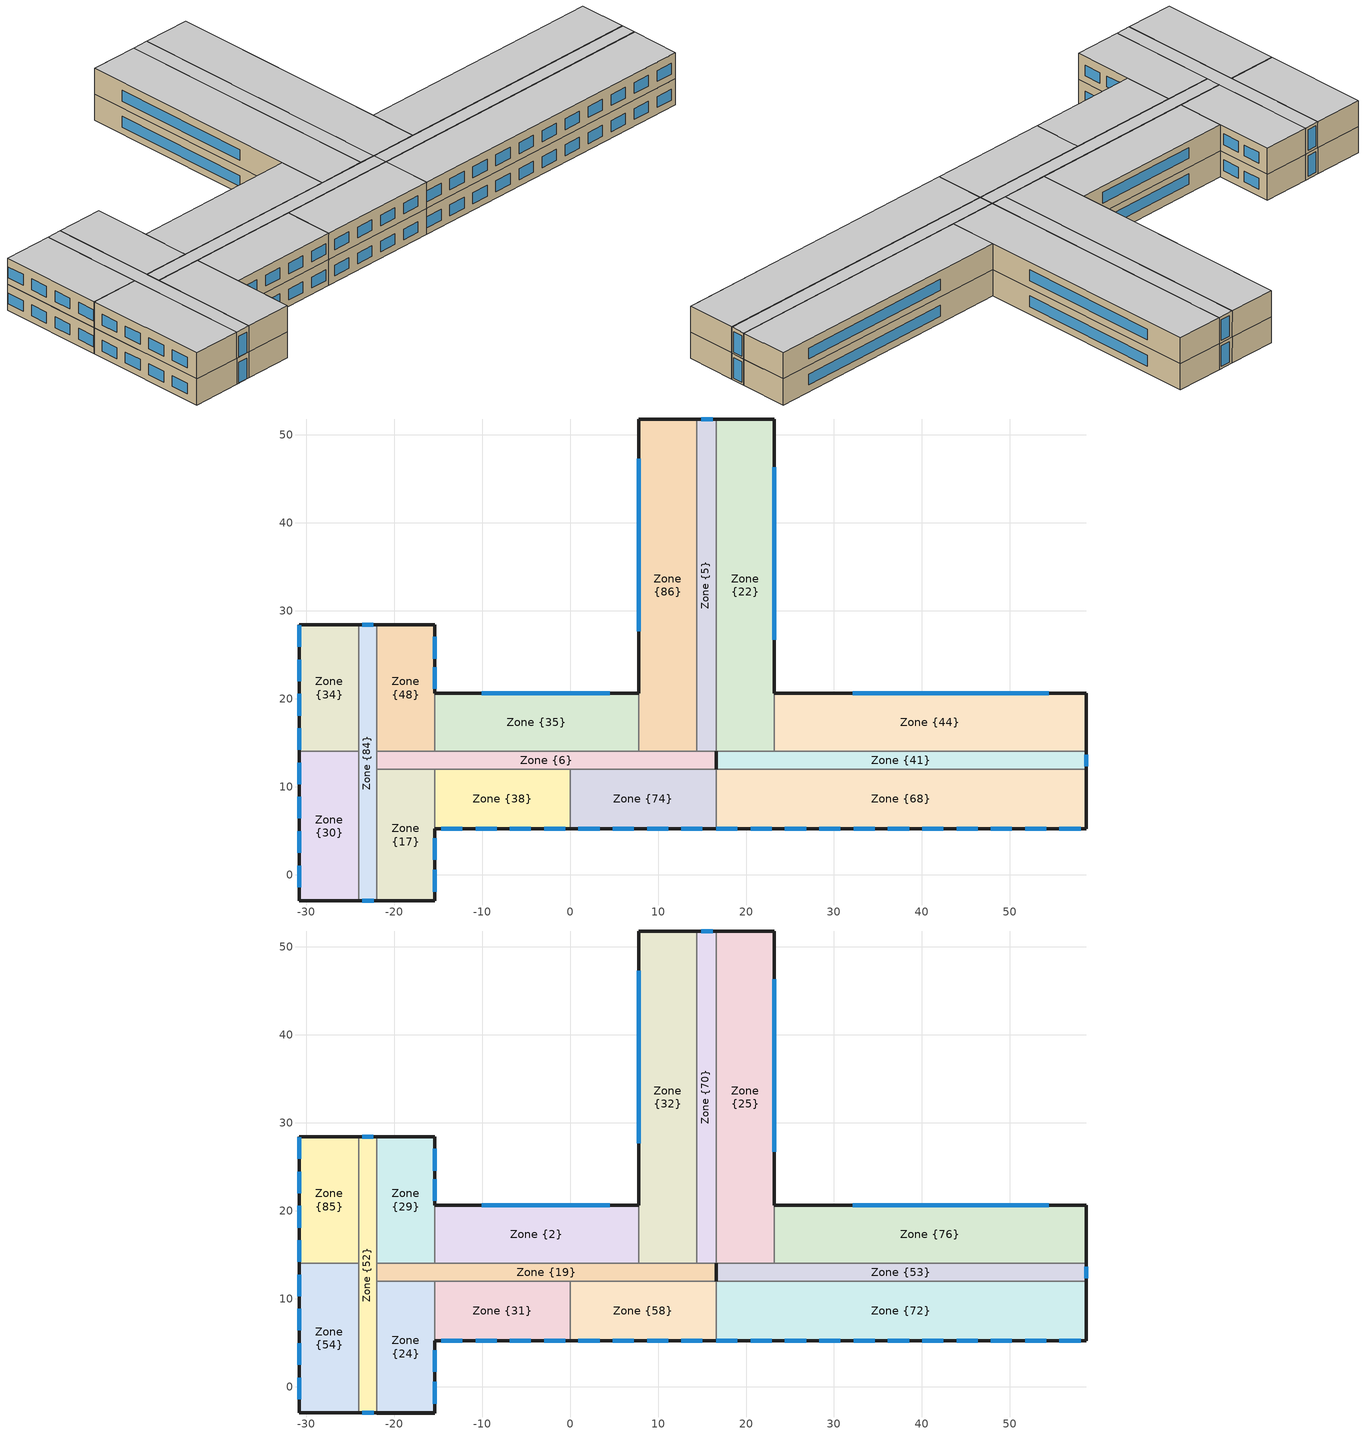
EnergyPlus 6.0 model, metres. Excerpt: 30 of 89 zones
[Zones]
Zone {17}
 floor to Zone {40} (Interior Floor): -15.4,12 -15.4,-3 -21.95,-3 -21.95,12 z8.6
 wall outside (Exterior Wall): -21.95,-3 -15.4,-3 -15.4,5.2 z8.6:12.2
 wall to Zone {38} (Interior Wall): -15.4,5.2 -15.4,12 z8.6:12.2
 wall to Zone {84} (Interior Wall): -21.95,12 -21.95,-3 z8.6:12.2
 wall to Zone {6} (Interior Wall): -15.4,12 -21.95,12 z8.6:12.2
 window (Exterior Window): -15.4,1.71 -15.4,4.16 z9.54:11.04; -15.4,-1.92 -15.4,0.53 z9.53:11.03
Zone {48}
 floor to Zone {45} (Interior Floor): -15.4,28.39 -15.4,14 -21.95,14 -21.95,28.39 z8.6
 wall outside (Exterior Wall): -15.4,20.6 -15.4,28.39 -21.95,28.39 z8.6:12.2
 wall to Zone {84} (Interior Wall): -21.95,28.39 -21.95,14 z8.6:12.2
 wall to Zone {35} (Interior Wall): -15.4,14 -15.4,20.6 z8.6:12.2
 wall to Zone {6} (Interior Wall): -21.95,14 -15.4,14 z8.6:12.2
 window (Exterior Window): -15.4,24.56 -15.4,27.01 z9.55:11.05; -15.4,21.14 -15.4,23.59 z9.66:11.16
Zone {74}
 floor to Zone {39} (Interior Floor): 16.6,12 16.6,5.2 0,5.2 0,12 z8.6
 wall outside (Exterior Wall): 0,5.2 16.6,5.2 z8.6:12.2
 wall to Zone {6} (Interior Wall): 16.6,12 0,12 z8.6:12.2
 wall to Zone {38} (Interior Wall): 0,12 0,5.2 z8.6:12.2
 wall inside (Interior Wall): 16.6,5.2 16.6,12 z8.6:12.2
 window (Exterior Window): 12.65,5.2 15.05,5.2 / 4.85,5.2 7.25,5.2 / 0.95,5.2 3.35,5.2 / 8.75,5.2 11.15,5.2 z9.5:11
Zone {44}
 floor to Zone {16} (Interior Floor): 23.19,20.6 58.68,20.6 58.68,14 23.19,14 z8.6
 wall outside (Exterior Wall): 58.68,14 58.68,20.6 23.19,20.6 z8.6:12.2
 wall to Zone {41} (Interior Wall): 23.19,14 58.68,14 z8.6:12.2
 wall to Zone {22} (Interior Wall): 23.19,20.6 23.19,14 z8.6:12.2
 window (Exterior Window): 54.44,20.6 32.14,20.6 z9.56:11.06
Zone {22}
 floor to Zone {15} (Interior Floor): 23.19,51.79 23.19,14 16.6,14 16.6,51.79 z8.6
 wall outside (Exterior Wall): 23.19,20.6 23.19,51.79 16.6,51.79 z8.6:12.2
 wall to Zone {5} (Interior Wall): 16.6,51.79 16.6,14 z8.6:12.2
 wall to Zone {41} (Interior Wall): 16.6,14 23.19,14 z8.6:12.2
 window (Exterior Window): 23.19,26.72 23.19,46.32 z9.63:11.13
Zone {84}
 floor to Zone {1} (Interior Floor): -21.95,28.39 -21.95,-3 -23.99,-3 -23.99,28.39 z8.6
 wall outside (Exterior Wall): -23.99,-3 -21.95,-3 / -21.95,28.39 -23.99,28.39 z8.6:12.2
 wall to Zone {6} (Interior Wall): -21.95,12 -21.95,14 z8.6:12.2
 wall to Zone {30} (Interior Wall): -23.99,14 -23.99,-3 z8.6:12.2
 wall to Zone {34} (Interior Wall): -23.99,28.39 -23.99,14 z8.6:12.2
 window (Exterior Window): -22.34,28.39 -23.64,28.39 z8.96:11.8; -23.62,-3 -22.32,-3 z8.61:11.45
Zone {6}
 floor to Zone {23} (Interior Floor): 16.6,14 16.6,12 -21.95,12 -21.95,14 z8.6
 wall outside (Exterior Wall): 16.6,12 16.6,14 z8.6:12.2
 wall to Zone {86} (Interior Wall): 14.4,14 7.8,14 z8.6:12.2
 wall to Zone {35} (Interior Wall): 7.8,14 -15.4,14 z8.6:12.2
 wall to Zone {5} (Interior Wall): 16.6,14 14.4,14 z8.6:12.2
 wall to Zone {38} (Interior Wall): -15.4,12 0,12 z8.6:12.2
Zone {30}
 floor to Zone {46} (Interior Floor): -23.99,14 -23.99,-3 -30.79,-3 -30.79,14 z8.6
 wall outside (Exterior Wall): -30.79,14 -30.79,-3 -23.99,-3 z8.6:12.2
 wall to Zone {34} (Interior Wall): -23.99,14 -30.79,14 z8.6:12.2
 window (Exterior Window): -30.79,4.93 -30.79,2.48 / -30.79,8.83 -30.79,6.38 / -30.79,12.73 -30.79,10.28 / -30.79,1.03 -30.79,-1.42 z9.48:10.98
Zone {38}
 floor to Zone {51} (Interior Floor): 0,12 0,5.2 -15.4,5.2 -15.4,12 z8.6
 wall outside (Exterior Wall): -15.4,5.2 0,5.2 z8.6:12.2
 window (Exterior Window): -2.95,5.2 -0.55,5.2 / -6.85,5.2 -4.45,5.2 / -14.65,5.2 -12.25,5.2 / -10.75,5.2 -8.35,5.2 z9.5:11
Zone {41}
 floor to Zone {81} (Interior Floor): 58.68,14 58.68,12 16.6,12 16.6,14 z8.6
 wall outside (Exterior Wall): 58.68,12 58.68,14 / 16.6,14 16.6,12 z8.6:12.2
 wall to Zone {68} (Interior Wall): 16.6,12 58.68,12 z8.6:12.2
 window (Exterior Window): 58.68,12.34 58.68,13.64 z8.82:11.66
Zone {34}
 floor to Zone {36} (Interior Floor): -23.99,28.39 -23.99,14 -30.79,14 -30.79,28.39 z8.6
 wall outside (Exterior Wall): -23.99,28.39 -30.79,28.39 -30.79,14 z8.6:12.2
 window (Exterior Window): -30.79,28.33 -30.79,25.88 / -30.79,24.43 -30.79,21.98 / -30.79,20.53 -30.79,18.08 / -30.79,16.63 -30.79,14.18 z9.48:10.98
Zone {86}
 floor to Zone {9} (Interior Floor): 14.4,51.79 14.4,14 7.8,14 7.8,51.79 z8.6
 wall outside (Exterior Wall): 14.4,51.79 7.8,51.79 7.8,20.6 z8.6:12.2
 wall to Zone {5} (Interior Wall): 14.4,14 14.4,51.79 z8.6:12.2
 wall to Zone {35} (Interior Wall): 7.8,20.6 7.8,14 z8.6:12.2
 window (Exterior Window): 7.8,47.27 7.8,27.67 z9.57:11.07
Zone {5}
 floor to Zone {50} (Interior Floor): 14.4,51.79 16.6,51.79 16.6,14 14.4,14 z8.6
 wall outside (Exterior Wall): 16.6,51.79 14.4,51.79 z8.6:12.2
 window (Exterior Window): 16.19,51.79 14.89,51.79 z8.91:11.75
Zone {68}
 floor to Zone {61} (Interior Floor): 58.68,12 58.68,5.2 16.6,5.2 16.6,12 z8.6
 wall outside (Exterior Wall): 16.6,5.2 58.68,5.2 58.68,12 z8.6:12.2
 wall to Zone {39} (Interior Wall): 16.6,12 16.6,5.2 z8.6:12.2
 window (Exterior Window): 47.83,5.2 50.23,5.2 / 32.23,5.2 34.63,5.2 / 36.13,5.2 38.53,5.2 / 28.33,5.2 30.73,5.2 / 43.93,5.2 46.33,5.2 / 16.63,5.2 19.03,5.2 / 20.53,5.2 22.93,5.2 / 51.73,5.2 54.13,5.2 / 55.63,5.2 58.03,5.2 / 24.43,5.2 26.83,5.2 / 40.03,5.2 42.43,5.2 z9.5:11
Zone {35}
 floor to Zone {49} (Interior Floor): 7.8,20.6 7.8,14 -15.4,14 -15.4,20.6 z8.6
 wall outside (Exterior Wall): 7.8,20.6 -15.4,20.6 z8.6:12.2
 window (Exterior Window): 4.51,20.6 -10.06,20.6 z9.81:11.31
Zone {54}
 floor to Zone {30} (Interior Floor): -23.99,14 -23.99,-3 -30.79,-3 -30.79,14 z12.2
 wall outside (Exterior Wall): -30.79,14 -30.79,-3 -23.99,-3 z12.2:15.8
 wall to Zone {52} (Interior Wall): -23.99,-3 -23.99,14 z12.2:15.8
 wall to Zone {85} (Interior Wall): -23.99,14 -30.79,14 z12.2:15.8
 window (Exterior Window): -30.79,1.03 -30.79,-1.42 / -30.79,8.83 -30.79,6.38 / -30.79,4.93 -30.79,2.48 / -30.79,12.73 -30.79,10.28 z13.08:14.58
 ceiling to Zone {11} (Interior Ceiling): -23.99,-3 -23.99,14 -30.79,14 -30.79,-3 z15.8
Zone {31}
 floor to Zone {38} (Interior Floor): 0,12 0,5.2 -15.4,5.2 -15.4,12 z12.2
 wall outside (Exterior Wall): -15.4,5.2 0,5.2 z12.2:15.8
 wall to Zone {19} (Interior Wall): 0,12 -15.4,12 z12.2:15.8
 wall to Zone {24} (Interior Wall): -15.4,12 -15.4,5.2 z12.2:15.8
 wall to Zone {58} (Interior Wall): 0,5.2 0,12 z12.2:15.8
 window (Exterior Window): -2.95,5.2 -0.55,5.2 / -14.65,5.2 -12.25,5.2 / -6.85,5.2 -4.45,5.2 / -10.75,5.2 -8.35,5.2 z13.1:14.6
 ceiling to Zone {3} (Interior Ceiling): 0,5.2 0,12 -15.4,12 -15.4,5.2 z15.8
Zone {2}
 floor to Zone {35} (Interior Floor): 7.8,20.6 7.8,14 -15.4,14 -15.4,20.6 z12.2
 wall outside (Exterior Wall): 7.8,20.6 -15.4,20.6 z12.2:15.8
 wall to Zone {32} (Interior Wall): 7.8,14 7.8,20.6 z12.2:15.8
 wall to Zone {19} (Interior Wall): -15.4,14 7.8,14 z12.2:15.8
 wall to Zone {29} (Interior Wall): -15.4,20.6 -15.4,14 z12.2:15.8
 window (Exterior Window): 4.51,20.6 -10.06,20.6 z13.41:14.91
 ceiling to Zone {60} (Interior Ceiling): 7.8,14 7.8,20.6 -15.4,20.6 -15.4,14 z15.8
Zone {85}
 floor to Zone {34} (Interior Floor): -23.99,28.39 -23.99,14 -30.79,14 -30.79,28.39 z12.2
 wall outside (Exterior Wall): -23.99,28.39 -30.79,28.39 -30.79,14 z12.2:15.8
 wall to Zone {52} (Interior Wall): -23.99,14 -23.99,28.39 z12.2:15.8
 window (Exterior Window): -30.79,28.33 -30.79,25.88 / -30.79,16.63 -30.79,14.18 / -30.79,20.53 -30.79,18.08 / -30.79,24.43 -30.79,21.98 z13.08:14.58
 ceiling to Zone {82} (Interior Ceiling): -23.99,14 -23.99,28.39 -30.79,28.39 -30.79,14 z15.8
Zone {29}
 floor to Zone {48} (Interior Floor): -15.4,28.39 -15.4,14 -21.95,14 -21.95,28.39 z12.2
 wall outside (Exterior Wall): -15.4,20.6 -15.4,28.39 -21.95,28.39 z12.2:15.8
 wall to Zone {52} (Interior Wall): -21.95,28.39 -21.95,14 z12.2:15.8
 wall to Zone {19} (Interior Wall): -21.95,14 -15.4,14 z12.2:15.8
 window (Exterior Window): -15.4,24.56 -15.4,27.01 z13.15:14.65; -15.4,21.14 -15.4,23.59 z13.26:14.76
 ceiling to Zone {13} (Interior Ceiling): -15.4,14 -15.4,28.39 -21.95,28.39 -21.95,14 z15.8
Zone {32}
 floor to Zone {86} (Interior Floor): 14.4,51.79 14.4,14 7.8,14 7.8,51.79 z12.2
 wall outside (Exterior Wall): 14.4,51.79 7.8,51.79 7.8,20.6 z12.2:15.8
 wall to Zone {19} (Interior Wall): 7.8,14 14.4,14 z12.2:15.8
 wall to Zone {70} (Interior Wall): 14.4,14 14.4,51.79 z12.2:15.8
 window (Exterior Window): 7.8,47.27 7.8,27.67 z13.17:14.67
 ceiling to Zone {42} (Interior Ceiling): 14.4,14 14.4,51.79 7.8,51.79 7.8,14 z15.8
Zone {19}
 floor to Zone {6} (Interior Floor): 16.6,14 16.6,12 -21.95,12 -21.95,14 z12.2
 wall outside (Exterior Wall): 16.6,12 16.6,14 z12.2:15.8
 wall to Zone {70} (Interior Wall): 16.6,14 14.4,14 z12.2:15.8
 wall to Zone {24} (Interior Wall): -21.95,12 -15.4,12 z12.2:15.8
 wall to Zone {58} (Interior Wall): 0,12 16.6,12 z12.2:15.8
 wall to Zone {52} (Interior Wall): -21.95,14 -21.95,12 z12.2:15.8
 ceiling to Zone {14} (Interior Ceiling): 16.6,12 16.6,14 -21.95,14 -21.95,12 z15.8
Zone {53}
 floor to Zone {41} (Interior Floor): 58.68,14 58.68,12 16.6,12 16.6,14 z12.2
 wall outside (Exterior Wall): 58.68,12 58.68,14 / 16.6,14 16.6,12 z12.2:15.8
 wall to Zone {76} (Interior Wall): 58.68,14 23.19,14 z12.2:15.8
 wall to Zone {25} (Interior Wall): 23.19,14 16.6,14 z12.2:15.8
 wall to Zone {72} (Interior Wall): 16.6,12 58.68,12 z12.2:15.8
 window (Exterior Window): 58.68,12.34 58.68,13.64 z12.42:15.26
 ceiling to Zone {12} (Interior Ceiling): 58.68,12 58.68,14 16.6,14 16.6,12 z15.8
Zone {58}
 floor to Zone {74} (Interior Floor): 16.6,12 16.6,5.2 0,5.2 0,12 z12.2
 wall outside (Exterior Wall): 0,5.2 16.6,5.2 z12.2:15.8
 wall to Zone {72} (Interior Wall): 16.6,5.2 16.6,12 z12.2:15.8
 window (Exterior Window): 12.65,5.2 15.05,5.2 / 4.85,5.2 7.25,5.2 / 0.95,5.2 3.35,5.2 / 8.75,5.2 11.15,5.2 z13.1:14.6
 ceiling to Zone {57} (Interior Ceiling): 16.6,5.2 16.6,12 0,12 0,5.2 z15.8
Zone {76}
 floor to Zone {44} (Interior Floor): 23.19,20.6 58.68,20.6 58.68,14 23.19,14 z12.2
 wall outside (Exterior Wall): 58.68,14 58.68,20.6 23.19,20.6 z12.2:15.8
 wall to Zone {25} (Interior Wall): 23.19,20.6 23.19,14 z12.2:15.8
 window (Exterior Window): 54.44,20.6 32.14,20.6 z13.16:14.66
 ceiling to Zone {7} (Interior Ceiling): 58.68,14 58.68,20.6 23.19,20.6 23.19,14 z15.8
Zone {24}
 floor to Zone {17} (Interior Floor): -15.4,12 -15.4,-3 -21.95,-3 -21.95,12 z12.2
 wall outside (Exterior Wall): -21.95,-3 -15.4,-3 -15.4,5.2 z12.2:15.8
 wall to Zone {52} (Interior Wall): -21.95,12 -21.95,-3 z12.2:15.8
 window (Exterior Window): -15.4,1.71 -15.4,4.16 z13.14:14.64; -15.4,-1.92 -15.4,0.53 z13.13:14.63
 ceiling to Zone {75} (Interior Ceiling): -15.4,-3 -15.4,12 -21.95,12 -21.95,-3 z15.8
Zone {25}
 floor to Zone {22} (Interior Floor): 23.19,51.79 23.19,14 16.6,14 16.6,51.79 z12.2
 wall outside (Exterior Wall): 23.19,20.6 23.19,51.79 16.6,51.79 z12.2:15.8
 wall to Zone {70} (Interior Wall): 16.6,51.79 16.6,14 z12.2:15.8
 window (Exterior Window): 23.19,26.72 23.19,46.32 z13.23:14.73
 ceiling to Zone {4} (Interior Ceiling): 23.19,14 23.19,51.79 16.6,51.79 16.6,14 z15.8
Zone {70}
 floor to Zone {5} (Interior Floor): 14.4,51.79 16.6,51.79 16.6,14 14.4,14 z12.2
 wall outside (Exterior Wall): 16.6,51.79 14.4,51.79 z12.2:15.8
 window (Exterior Window): 16.19,51.79 14.89,51.79 z12.51:15.35
 ceiling to Zone {88} (Interior Ceiling): 16.6,14 16.6,51.79 14.4,51.79 14.4,14 z15.8
Zone {52}
 floor to Zone {84} (Interior Floor): -21.95,28.39 -21.95,-3 -23.99,-3 -23.99,28.39 z12.2
 wall outside (Exterior Wall): -21.95,28.39 -23.99,28.39 / -23.99,-3 -21.95,-3 z12.2:15.8
 window (Exterior Window): -23.62,-3 -22.32,-3 z12.21:15.05; -22.34,28.39 -23.64,28.39 z12.56:15.4
 ceiling to Zone {62} (Interior Ceiling): -21.95,-3 -21.95,28.39 -23.99,28.39 -23.99,-3 z15.8
Zone {72}
 floor to Zone {68} (Interior Floor): 58.68,12 58.68,5.2 16.6,5.2 16.6,12 z12.2
 wall outside (Exterior Wall): 16.6,5.2 58.68,5.2 58.68,12 z12.2:15.8
 window (Exterior Window): 24.43,5.2 26.83,5.2 / 36.13,5.2 38.53,5.2 / 55.63,5.2 58.03,5.2 / 20.53,5.2 22.93,5.2 / 40.03,5.2 42.43,5.2 / 16.63,5.2 19.03,5.2 / 43.93,5.2 46.33,5.2 / 47.83,5.2 50.23,5.2 / 28.33,5.2 30.73,5.2 / 32.23,5.2 34.63,5.2 / 51.73,5.2 54.13,5.2 z13.1:14.6
 ceiling to Zone {80} (Interior Ceiling): 58.68,5.2 58.68,12 16.6,12 16.6,5.2 z15.8
[Building]
Untitled: North Axis {deg}=-0; Terrain=CITY; Loads Convergence Tolerance Value=0.04; Temperature Convergence Tolerance Value {deltaC}=0.4; Solar Distribution=FULLINTERIORANDEXTERIOR; Maximum Number of Warmup Days=25
[Site:Location]
ABU DHABI- -- ARE: 24.43, 54.65, 4, 27
[Material]
Name | Roughness | Thickness {m} | Conductivity {W/m-K} | Density {kg/m3} | Specific Heat {J/kg-K}
M01 100mm brick | MediumRough | 0.1016 | 0.89 | 1920 | 790
M15 200mm heavyweight concrete | MediumRough | 0.2032 | 1.95 | 2240 | 900
M11 100mm lightweight concrete | MediumRough | 0.1016 | 0.53 | 1280 | 840
I02 50mm insulation board | MediumRough | 0.0508 | 0.03 | 43 | 1210
F16 Acoustic tile | MediumSmooth | 0.0191 | 0.06 | 368 | 590
G01a 19mm gypsum board | MediumSmooth | 0.019 | 0.16 | 800 | 1090
[Material:AirGap]
Name | Thermal Resistance {m2-K/W}
F05 Ceiling air space resistance | 0.18
F04 Wall air space resistance | 0.15
[WindowMaterial:Glazing]
Clear 3mm: Optical Data Type=SpectralAverage; Thickness {m}=0.003; Solar Transmittance at Normal Incidence=0.837; Front Side Solar Reflectance at Normal Incidence=0.075; Back Side Solar Reflectance at Normal Incidence=0.075; Visible Transmittance at Normal Incidence=0.898; Front Side Visible Reflectance at Normal Incidence=0.081; Back Side Visible Reflectance at Normal Incidence=0.081; Infrared Transmittance at Normal Incidence=0; Front Side Infrared Hemispherical Emissivity=0.84; Back Side Infrared Hemispherical Emissivity=0.84; Conductivity {W/m-K}=0.9
[WindowMaterial:Gas]
Air 13mm: Gas Type=Air; Thickness {m}=0.0127
[Construction]
Interior Floor: F16 Acoustic tile, F05 Ceiling air space resistance, M11 100mm lightweight concrete
Interior Ceiling: M11 100mm lightweight concrete, F05 Ceiling air space resistance, F16 Acoustic tile
Exterior Wall: M01 100mm brick, M15 200mm heavyweight concrete, I02 50mm insulation board, F04 Wall air space resistance, G01a 19mm gypsum board
Exterior Window: Clear 3mm, Air 13mm, Clear 3mm
Interior Wall: G01a 19mm gypsum board, F04 Wall air space resistance, G01a 19mm gypsum board
[Zone]
Zone {19}: -0, -7.14972, -13.5047, 7.2
Zone {38}: -0, -8.78863, -2.77994, 3.6
Zone {22}: -0, 18.2361, 57.7634, 3.6
Zone {70}: -0, 14.4989, 62.0964, 7.2
Zone {25}: -0, 18.2361, 57.7634, 7.2
Zone {17}: -0, -11.9986, -7.96611, 3.6
Zone {72}: -0, 51.7865, -11.9229, 7.2
Zone {54}: -0, -40.6037, 4.25164, 7.2
Zone {34}: -0, -33.5155, 32.2947, 3.6
Zone {52}: -0, -17.0533, 33.8203, 7.2
Zone {84}: -0, -17.0533, 33.8203, 3.6
Zone {85}: -0, -33.5155, 32.2947, 7.2
Zone {44}: -0, 58.685, 13.9972, -26.2872
Zone {30}: -0, -40.6037, 4.25164, 3.6
Zone {68}: -0, 51.7865, -11.9229, 3.6
Zone {6}: -0, -7.14972, -13.5047, 3.6
Zone {24}: -0, -11.9986, -7.96611, 7.2
Zone {32}: -0, 1.32365, 71.4004, 7.2
Zone {35}: -0, -10.8338, 25.4125, 3.6
Zone {86}: -0, 1.32365, 71.4004, 3.6
Zone {5}: -0, 14.4989, 62.0964, 3.6
Zone {2}: -0, -10.8338, 25.4125, 7.2
Zone {76}: -0, 58.685, 13.9972, -22.6872
Zone {58}: -0, 0.397193, -9.85161, 7.2
Zone {31}: -0, -8.78863, -2.77994, 7.2
Zone {41}: -0, 31.7339, -33.9831, 3.6
Zone {29}: -0, -21.2989, 38.1442, 7.2
Zone {48}: -0, -21.2989, 38.1442, 3.6
Zone {74}: -0, 0.397193, -9.85161, 3.6
Zone {53}: -0, 31.7339, -33.9831, 7.2
[People]
Zone {2} People: Zone {2}, Hotel Occupancy, People/Area, , 0.04, , 0.3, , Office Activity Schedule
Zone {22} People: Zone {22}, Hotel Occupancy, People/Area, , 0.04, , 0.3, , Office Activity Schedule
Zone {30} People: Zone {30}, Hotel Occupancy, People/Area, , 0.04, , 0.3, , Office Activity Schedule
Zone {34} People: Zone {34}, Hotel Occupancy, People/Area, , 0.04, , 0.3, , Office Activity Schedule
Zone {31} People: Zone {31}, Hotel Occupancy, People/Area, , 0.04, , 0.3, , Office Activity Schedule
Zone {41} People: Zone {41}, Hotel Occupancy, People/Area, , 0.04, , 0.3, , Office Activity Schedule
Zone {53} People: Zone {53}, Hotel Occupancy, People/Area, , 0.04, , 0.3, , Office Activity Schedule
Zone {5} People: Zone {5}, Hotel Occupancy, People/Area, , 0.04, , 0.3, , Office Activity Schedule
Zone {70} People: Zone {70}, Hotel Occupancy, People/Area, , 0.04, , 0.3, , Office Activity Schedule
Zone {84} People: Zone {84}, Hotel Occupancy, People/Area, , 0.04, , 0.3, , Office Activity Schedule
Zone {6} People: Zone {6}, Hotel Occupancy, People/Area, , 0.04, , 0.3, , Office Activity Schedule
Zone {72} People: Zone {72}, Hotel Occupancy, People/Area, , 0.04, , 0.3, , Office Activity Schedule
Zone {76} People: Zone {76}, Hotel Occupancy, People/Area, , 0.04, , 0.3, , Office Activity Schedule
Zone {52} People: Zone {52}, Hotel Occupancy, People/Area, , 0.04, , 0.3, , Office Activity Schedule
Zone {19} People: Zone {19}, Hotel Occupancy, People/Area, , 0.04, , 0.3, , Office Activity Schedule
Zone {38} People: Zone {38}, Hotel Occupancy, People/Area, , 0.04, , 0.3, , Office Activity Schedule
Zone {25} People: Zone {25}, Hotel Occupancy, People/Area, , 0.04, , 0.3, , Office Activity Schedule
Zone {35} People: Zone {35}, Hotel Occupancy, People/Area, , 0.04, , 0.3, , Office Activity Schedule
Zone {86} People: Zone {86}, Hotel Occupancy, People/Area, , 0.04, , 0.3, , Office Activity Schedule
Zone {68} People: Zone {68}, Hotel Occupancy, People/Area, , 0.04, , 0.3, , Office Activity Schedule
Zone {29} People: Zone {29}, Hotel Occupancy, People/Area, , 0.04, , 0.3, , Office Activity Schedule
Zone {74} People: Zone {74}, Hotel Occupancy, People/Area, , 0.04, , 0.3, , Office Activity Schedule
Zone {48} People: Zone {48}, Hotel Occupancy, People/Area, , 0.04, , 0.3, , Office Activity Schedule
Zone {85} People: Zone {85}, Hotel Occupancy, People/Area, , 0.04, , 0.3, , Office Activity Schedule
Zone {44} People: Zone {44}, Hotel Occupancy, People/Area, , 0.04, , 0.3, , Office Activity Schedule
Zone {32} People: Zone {32}, Hotel Occupancy, People/Area, , 0.04, , 0.3, , Office Activity Schedule
Zone {58} People: Zone {58}, Hotel Occupancy, People/Area, , 0.04, , 0.3, , Office Activity Schedule
Zone {17} People: Zone {17}, Hotel Occupancy, People/Area, , 0.04, , 0.3, , Office Activity Schedule
Zone {54} People: Zone {54}, Hotel Occupancy, People/Area, , 0.04, , 0.3, , Office Activity Schedule
Zone {24} People: Zone {24}, Hotel Occupancy, People/Area, , 0.04, , 0.3, , Office Activity Schedule
[Lights]
Zone {34} Lights: Zone {34}, Hotel Lighting, Watts/Area, , 11.84, , , , , , Lights
Zone {2} Lights: Zone {2}, Hotel Lighting, Watts/Area, , 11.84, , , , , , Lights
Zone {68} Lights: Zone {68}, Hotel Lighting, Watts/Area, , 11.84, , , , , , Lights
Zone {74} Lights: Zone {74}, Hotel Lighting, Watts/Area, , 11.84, , , , , , Lights
Zone {84} Lights: Zone {84}, Hotel Lighting, Watts/Area, , 11.84, , , , , , Lights
Zone {58} Lights: Zone {58}, Hotel Lighting, Watts/Area, , 11.84, , , , , , Lights
Zone {48} Lights: Zone {48}, Hotel Lighting, Watts/Area, , 11.84, , , , , , Lights
Zone {54} Lights: Zone {54}, Hotel Lighting, Watts/Area, , 11.84, , , , , , Lights
Zone {76} Lights: Zone {76}, Hotel Lighting, Watts/Area, , 11.84, , , , , , Lights
Zone {24} Lights: Zone {24}, Hotel Lighting, Watts/Area, , 11.84, , , , , , Lights
Zone {17} Lights: Zone {17}, Hotel Lighting, Watts/Area, , 11.84, , , , , , Lights
Zone {72} Lights: Zone {72}, Hotel Lighting, Watts/Area, , 11.84, , , , , , Lights
Zone {86} Lights: Zone {86}, Hotel Lighting, Watts/Area, , 11.84, , , , , , Lights
Zone {5} Lights: Zone {5}, Hotel Lighting, Watts/Area, , 11.84, , , , , , Lights
Zone {41} Lights: Zone {41}, Hotel Lighting, Watts/Area, , 11.84, , , , , , Lights
Zone {31} Lights: Zone {31}, Hotel Lighting, Watts/Area, , 11.84, , , , , , Lights
Zone {22} Lights: Zone {22}, Hotel Lighting, Watts/Area, , 11.84, , , , , , Lights
Zone {70} Lights: Zone {70}, Hotel Lighting, Watts/Area, , 11.84, , , , , , Lights
Zone {38} Lights: Zone {38}, Hotel Lighting, Watts/Area, , 11.84, , , , , , Lights
Zone {53} Lights: Zone {53}, Hotel Lighting, Watts/Area, , 11.84, , , , , , Lights
Zone {19} Lights: Zone {19}, Hotel Lighting, Watts/Area, , 11.84, , , , , , Lights
Zone {29} Lights: Zone {29}, Hotel Lighting, Watts/Area, , 11.84, , , , , , Lights
Zone {25} Lights: Zone {25}, Hotel Lighting, Watts/Area, , 11.84, , , , , , Lights
Zone {30} Lights: Zone {30}, Hotel Lighting, Watts/Area, , 11.84, , , , , , Lights
Zone {85} Lights: Zone {85}, Hotel Lighting, Watts/Area, , 11.84, , , , , , Lights
Zone {44} Lights: Zone {44}, Hotel Lighting, Watts/Area, , 11.84, , , , , , Lights
Zone {35} Lights: Zone {35}, Hotel Lighting, Watts/Area, , 11.84, , , , , , Lights
Zone {52} Lights: Zone {52}, Hotel Lighting, Watts/Area, , 11.84, , , , , , Lights
Zone {32} Lights: Zone {32}, Hotel Lighting, Watts/Area, , 11.84, , , , , , Lights
Zone {6} Lights: Zone {6}, Hotel Lighting, Watts/Area, , 11.84, , , , , , Lights
[ElectricEquipment]
Zone {24} ElectricEquipment: Zone {24}, Multifamily OneZone Equipment, Watts/Area, , 2.69, , , , , ElectricEquipment
Zone {35} ElectricEquipment: Zone {35}, Multifamily OneZone Equipment, Watts/Area, , 2.69, , , , , ElectricEquipment
Zone {54} ElectricEquipment: Zone {54}, Multifamily OneZone Equipment, Watts/Area, , 2.69, , , , , ElectricEquipment
Zone {5} ElectricEquipment: Zone {5}, Multifamily OneZone Equipment, Watts/Area, , 2.69, , , , , ElectricEquipment
Zone {6} ElectricEquipment: Zone {6}, Multifamily OneZone Equipment, Watts/Area, , 2.69, , , , , ElectricEquipment
Zone {32} ElectricEquipment: Zone {32}, Multifamily OneZone Equipment, Watts/Area, , 2.69, , , , , ElectricEquipment
Zone {53} ElectricEquipment: Zone {53}, Multifamily OneZone Equipment, Watts/Area, , 2.69, , , , , ElectricEquipment
Zone {22} ElectricEquipment: Zone {22}, Multifamily OneZone Equipment, Watts/Area, , 2.69, , , , , ElectricEquipment
Zone {25} ElectricEquipment: Zone {25}, Multifamily OneZone Equipment, Watts/Area, , 2.69, , , , , ElectricEquipment
Zone {38} ElectricEquipment: Zone {38}, Multifamily OneZone Equipment, Watts/Area, , 2.69, , , , , ElectricEquipment
Zone {19} ElectricEquipment: Zone {19}, Multifamily OneZone Equipment, Watts/Area, , 2.69, , , , , ElectricEquipment
Zone {31} ElectricEquipment: Zone {31}, Multifamily OneZone Equipment, Watts/Area, , 2.69, , , , , ElectricEquipment
Zone {52} ElectricEquipment: Zone {52}, Multifamily OneZone Equipment, Watts/Area, , 2.69, , , , , ElectricEquipment
Zone {74} ElectricEquipment: Zone {74}, Multifamily OneZone Equipment, Watts/Area, , 2.69, , , , , ElectricEquipment
Zone {41} ElectricEquipment: Zone {41}, Multifamily OneZone Equipment, Watts/Area, , 2.69, , , , , ElectricEquipment
Zone {34} ElectricEquipment: Zone {34}, Multifamily OneZone Equipment, Watts/Area, , 2.69, , , , , ElectricEquipment
Zone {2} ElectricEquipment: Zone {2}, Multifamily OneZone Equipment, Watts/Area, , 2.69, , , , , ElectricEquipment
Zone {44} ElectricEquipment: Zone {44}, Multifamily OneZone Equipment, Watts/Area, , 2.69, , , , , ElectricEquipment
Zone {58} ElectricEquipment: Zone {58}, Multifamily OneZone Equipment, Watts/Area, , 2.69, , , , , ElectricEquipment
Zone {70} ElectricEquipment: Zone {70}, Multifamily OneZone Equipment, Watts/Area, , 2.69, , , , , ElectricEquipment
Zone {17} ElectricEquipment: Zone {17}, Multifamily OneZone Equipment, Watts/Area, , 2.69, , , , , ElectricEquipment
Zone {72} ElectricEquipment: Zone {72}, Multifamily OneZone Equipment, Watts/Area, , 2.69, , , , , ElectricEquipment
Zone {76} ElectricEquipment: Zone {76}, Multifamily OneZone Equipment, Watts/Area, , 2.69, , , , , ElectricEquipment
Zone {85} ElectricEquipment: Zone {85}, Multifamily OneZone Equipment, Watts/Area, , 2.69, , , , , ElectricEquipment
Zone {84} ElectricEquipment: Zone {84}, Multifamily OneZone Equipment, Watts/Area, , 2.69, , , , , ElectricEquipment
Zone {29} ElectricEquipment: Zone {29}, Multifamily OneZone Equipment, Watts/Area, , 2.69, , , , , ElectricEquipment
Zone {86} ElectricEquipment: Zone {86}, Multifamily OneZone Equipment, Watts/Area, , 2.69, , , , , ElectricEquipment
Zone {68} ElectricEquipment: Zone {68}, Multifamily OneZone Equipment, Watts/Area, , 2.69, , , , , ElectricEquipment
Zone {30} ElectricEquipment: Zone {30}, Multifamily OneZone Equipment, Watts/Area, , 2.69, , , , , ElectricEquipment
Zone {48} ElectricEquipment: Zone {48}, Multifamily OneZone Equipment, Watts/Area, , 2.69, , , , , ElectricEquipment
[ZoneInfiltration:DesignFlowRate]
Zone {70} Infiltration: Zone {70}, Infiltration Quarter On Schedule, AirChanges/Hour, , , , 0.5, 1, 0, 0, 0
Zone {72} Infiltration: Zone {72}, Infiltration Quarter On Schedule, AirChanges/Hour, , , , 0.5, 1, 0, 0, 0
Zone {74} Infiltration: Zone {74}, Infiltration Quarter On Schedule, AirChanges/Hour, , , , 0.5, 1, 0, 0, 0
Zone {31} Infiltration: Zone {31}, Infiltration Quarter On Schedule, AirChanges/Hour, , , , 0.5, 1, 0, 0, 0
Zone {29} Infiltration: Zone {29}, Infiltration Quarter On Schedule, AirChanges/Hour, , , , 0.5, 1, 0, 0, 0
Zone {22} Infiltration: Zone {22}, Infiltration Quarter On Schedule, AirChanges/Hour, , , , 0.5, 1, 0, 0, 0
Zone {54} Infiltration: Zone {54}, Infiltration Quarter On Schedule, AirChanges/Hour, , , , 0.5, 1, 0, 0, 0
Zone {41} Infiltration: Zone {41}, Infiltration Quarter On Schedule, AirChanges/Hour, , , , 0.5, 1, 0, 0, 0
Zone {5} Infiltration: Zone {5}, Infiltration Quarter On Schedule, AirChanges/Hour, , , , 0.5, 1, 0, 0, 0
Zone {85} Infiltration: Zone {85}, Infiltration Quarter On Schedule, AirChanges/Hour, , , , 0.5, 1, 0, 0, 0
Zone {86} Infiltration: Zone {86}, Infiltration Quarter On Schedule, AirChanges/Hour, , , , 0.5, 1, 0, 0, 0
Zone {6} Infiltration: Zone {6}, Infiltration Quarter On Schedule, AirChanges/Hour, , , , 0.5, 1, 0, 0, 0
Zone {32} Infiltration: Zone {32}, Infiltration Quarter On Schedule, AirChanges/Hour, , , , 0.5, 1, 0, 0, 0
Zone {24} Infiltration: Zone {24}, Infiltration Quarter On Schedule, AirChanges/Hour, , , , 0.5, 1, 0, 0, 0
Zone {25} Infiltration: Zone {25}, Infiltration Quarter On Schedule, AirChanges/Hour, , , , 0.5, 1, 0, 0, 0
Zone {19} Infiltration: Zone {19}, Infiltration Quarter On Schedule, AirChanges/Hour, , , , 0.5, 1, 0, 0, 0
Zone {2} Infiltration: Zone {2}, Infiltration Quarter On Schedule, AirChanges/Hour, , , , 0.5, 1, 0, 0, 0
Zone {17} Infiltration: Zone {17}, Infiltration Quarter On Schedule, AirChanges/Hour, , , , 0.5, 1, 0, 0, 0
Zone {48} Infiltration: Zone {48}, Infiltration Quarter On Schedule, AirChanges/Hour, , , , 0.5, 1, 0, 0, 0
Zone {58} Infiltration: Zone {58}, Infiltration Quarter On Schedule, AirChanges/Hour, , , , 0.5, 1, 0, 0, 0
Zone {52} Infiltration: Zone {52}, Infiltration Quarter On Schedule, AirChanges/Hour, , , , 0.5, 1, 0, 0, 0
Zone {38} Infiltration: Zone {38}, Infiltration Quarter On Schedule, AirChanges/Hour, , , , 0.5, 1, 0, 0, 0
Zone {35} Infiltration: Zone {35}, Infiltration Quarter On Schedule, AirChanges/Hour, , , , 0.5, 1, 0, 0, 0
Zone {34} Infiltration: Zone {34}, Infiltration Quarter On Schedule, AirChanges/Hour, , , , 0.5, 1, 0, 0, 0
Zone {68} Infiltration: Zone {68}, Infiltration Quarter On Schedule, AirChanges/Hour, , , , 0.5, 1, 0, 0, 0
Zone {30} Infiltration: Zone {30}, Infiltration Quarter On Schedule, AirChanges/Hour, , , , 0.5, 1, 0, 0, 0
Zone {53} Infiltration: Zone {53}, Infiltration Quarter On Schedule, AirChanges/Hour, , , , 0.5, 1, 0, 0, 0
Zone {44} Infiltration: Zone {44}, Infiltration Quarter On Schedule, AirChanges/Hour, , , , 0.5, 1, 0, 0, 0
Zone {76} Infiltration: Zone {76}, Infiltration Quarter On Schedule, AirChanges/Hour, , , , 0.5, 1, 0, 0, 0
Zone {84} Infiltration: Zone {84}, Infiltration Quarter On Schedule, AirChanges/Hour, , , , 0.5, 1, 0, 0, 0
[ZoneVentilation:DesignFlowRate]
Zone {32} Ventilation per Person: Zone {32}, Hotel HVAC, Flow/Person, , , 0.0025, , Natural, 0, 1, 1, 0, 0, 0
Zone {68} Ventilation per Person: Zone {68}, Hotel HVAC, Flow/Person, , , 0.0025, , Natural, 0, 1, 1, 0, 0, 0
Zone {52} Ventilation per Area: Zone {52}, Hotel HVAC, Flow/Area, , 0.0003, , , Natural, 0, 1, 1, 0, 0, 0
Zone {86} Ventilation per Person: Zone {86}, Hotel HVAC, Flow/Person, , , 0.0025, , Natural, 0, 1, 1, 0, 0, 0
Zone {85} Ventilation per Area: Zone {85}, Hotel HVAC, Flow/Area, , 0.0003, , , Natural, 0, 1, 1, 0, 0, 0
Zone {54} Ventilation per Person: Zone {54}, Hotel HVAC, Flow/Person, , , 0.0025, , Natural, 0, 1, 1, 0, 0, 0
Zone {32} Ventilation per Area: Zone {32}, Hotel HVAC, Flow/Area, , 0.0003, , , Natural, 0, 1, 1, 0, 0, 0
Zone {29} Ventilation per Person: Zone {29}, Hotel HVAC, Flow/Person, , , 0.0025, , Natural, 0, 1, 1, 0, 0, 0
Zone {31} Ventilation per Person: Zone {31}, Hotel HVAC, Flow/Person, , , 0.0025, , Natural, 0, 1, 1, 0, 0, 0
Zone {68} Ventilation per Area: Zone {68}, Hotel HVAC, Flow/Area, , 0.0003, , , Natural, 0, 1, 1, 0, 0, 0
Zone {34} Ventilation per Area: Zone {34}, Hotel HVAC, Flow/Area, , 0.0003, , , Natural, 0, 1, 1, 0, 0, 0
Zone {85} Ventilation per Person: Zone {85}, Hotel HVAC, Flow/Person, , , 0.0025, , Natural, 0, 1, 1, 0, 0, 0
Zone {41} Ventilation per Person: Zone {41}, Hotel HVAC, Flow/Person, , , 0.0025, , Natural, 0, 1, 1, 0, 0, 0
Zone {70} Ventilation per Area: Zone {70}, Hotel HVAC, Flow/Area, , 0.0003, , , Natural, 0, 1, 1, 0, 0, 0
Zone {72} Ventilation per Person: Zone {72}, Hotel HVAC, Flow/Person, , , 0.0025, , Natural, 0, 1, 1, 0, 0, 0
Zone {19} Ventilation per Area: Zone {19}, Hotel HVAC, Flow/Area, , 0.0003, , , Natural, 0, 1, 1, 0, 0, 0
Zone {38} Ventilation per Person: Zone {38}, Hotel HVAC, Flow/Person, , , 0.0025, , Natural, 0, 1, 1, 0, 0, 0
Zone {6} Ventilation per Area: Zone {6}, Hotel HVAC, Flow/Area, , 0.0003, , , Natural, 0, 1, 1, 0, 0, 0
Zone {31} Ventilation per Area: Zone {31}, Hotel HVAC, Flow/Area, , 0.0003, , , Natural, 0, 1, 1, 0, 0, 0
Zone {52} Ventilation per Person: Zone {52}, Hotel HVAC, Flow/Person, , , 0.0025, , Natural, 0, 1, 1, 0, 0, 0
Zone {30} Ventilation per Area: Zone {30}, Hotel HVAC, Flow/Area, , 0.0003, , , Natural, 0, 1, 1, 0, 0, 0
Zone {17} Ventilation per Area: Zone {17}, Hotel HVAC, Flow/Area, , 0.0003, , , Natural, 0, 1, 1, 0, 0, 0
Zone {19} Ventilation per Person: Zone {19}, Hotel HVAC, Flow/Person, , , 0.0025, , Natural, 0, 1, 1, 0, 0, 0
Zone {48} Ventilation per Person: Zone {48}, Hotel HVAC, Flow/Person, , , 0.0025, , Natural, 0, 1, 1, 0, 0, 0
Zone {53} Ventilation per Person: Zone {53}, Hotel HVAC, Flow/Person, , , 0.0025, , Natural, 0, 1, 1, 0, 0, 0
Zone {29} Ventilation per Area: Zone {29}, Hotel HVAC, Flow/Area, , 0.0003, , , Natural, 0, 1, 1, 0, 0, 0
Zone {58} Ventilation per Area: Zone {58}, Hotel HVAC, Flow/Area, , 0.0003, , , Natural, 0, 1, 1, 0, 0, 0
Zone {84} Ventilation per Person: Zone {84}, Hotel HVAC, Flow/Person, , , 0.0025, , Natural, 0, 1, 1, 0, 0, 0
Zone {44} Ventilation per Area: Zone {44}, Hotel HVAC, Flow/Area, , 0.0003, , , Natural, 0, 1, 1, 0, 0, 0
Zone {58} Ventilation per Person: Zone {58}, Hotel HVAC, Flow/Person, , , 0.0025, , Natural, 0, 1, 1, 0, 0, 0
Zone {76} Ventilation per Area: Zone {76}, Hotel HVAC, Flow/Area, , 0.0003, , , Natural, 0, 1, 1, 0, 0, 0
Zone {30} Ventilation per Person: Zone {30}, Hotel HVAC, Flow/Person, , , 0.0025, , Natural, 0, 1, 1, 0, 0, 0
Zone {22} Ventilation per Person: Zone {22}, Hotel HVAC, Flow/Person, , , 0.0025, , Natural, 0, 1, 1, 0, 0, 0
Zone {48} Ventilation per Area: Zone {48}, Hotel HVAC, Flow/Area, , 0.0003, , , Natural, 0, 1, 1, 0, 0, 0
Zone {24} Ventilation per Person: Zone {24}, Hotel HVAC, Flow/Person, , , 0.0025, , Natural, 0, 1, 1, 0, 0, 0
Zone {70} Ventilation per Person: Zone {70}, Hotel HVAC, Flow/Person, , , 0.0025, , Natural, 0, 1, 1, 0, 0, 0
Zone {25} Ventilation per Area: Zone {25}, Hotel HVAC, Flow/Area, , 0.0003, , , Natural, 0, 1, 1, 0, 0, 0
Zone {22} Ventilation per Area: Zone {22}, Hotel HVAC, Flow/Area, , 0.0003, , , Natural, 0, 1, 1, 0, 0, 0
Zone {41} Ventilation per Area: Zone {41}, Hotel HVAC, Flow/Area, , 0.0003, , , Natural, 0, 1, 1, 0, 0, 0
Zone {17} Ventilation per Person: Zone {17}, Hotel HVAC, Flow/Person, , , 0.0025, , Natural, 0, 1, 1, 0, 0, 0
Zone {2} Ventilation per Person: Zone {2}, Hotel HVAC, Flow/Person, , , 0.0025, , Natural, 0, 1, 1, 0, 0, 0
Zone {72} Ventilation per Area: Zone {72}, Hotel HVAC, Flow/Area, , 0.0003, , , Natural, 0, 1, 1, 0, 0, 0
Zone {5} Ventilation per Person: Zone {5}, Hotel HVAC, Flow/Person, , , 0.0025, , Natural, 0, 1, 1, 0, 0, 0
Zone {38} Ventilation per Area: Zone {38}, Hotel HVAC, Flow/Area, , 0.0003, , , Natural, 0, 1, 1, 0, 0, 0
Zone {2} Ventilation per Area: Zone {2}, Hotel HVAC, Flow/Area, , 0.0003, , , Natural, 0, 1, 1, 0, 0, 0
Zone {74} Ventilation per Person: Zone {74}, Hotel HVAC, Flow/Person, , , 0.0025, , Natural, 0, 1, 1, 0, 0, 0
Zone {74} Ventilation per Area: Zone {74}, Hotel HVAC, Flow/Area, , 0.0003, , , Natural, 0, 1, 1, 0, 0, 0
Zone {86} Ventilation per Area: Zone {86}, Hotel HVAC, Flow/Area, , 0.0003, , , Natural, 0, 1, 1, 0, 0, 0
Zone {53} Ventilation per Area: Zone {53}, Hotel HVAC, Flow/Area, , 0.0003, , , Natural, 0, 1, 1, 0, 0, 0
Zone {5} Ventilation per Area: Zone {5}, Hotel HVAC, Flow/Area, , 0.0003, , , Natural, 0, 1, 1, 0, 0, 0
Zone {6} Ventilation per Person: Zone {6}, Hotel HVAC, Flow/Person, , , 0.0025, , Natural, 0, 1, 1, 0, 0, 0
Zone {35} Ventilation per Area: Zone {35}, Hotel HVAC, Flow/Area, , 0.0003, , , Natural, 0, 1, 1, 0, 0, 0
Zone {35} Ventilation per Person: Zone {35}, Hotel HVAC, Flow/Person, , , 0.0025, , Natural, 0, 1, 1, 0, 0, 0
Zone {24} Ventilation per Area: Zone {24}, Hotel HVAC, Flow/Area, , 0.0003, , , Natural, 0, 1, 1, 0, 0, 0
Zone {84} Ventilation per Area: Zone {84}, Hotel HVAC, Flow/Area, , 0.0003, , , Natural, 0, 1, 1, 0, 0, 0
Zone {54} Ventilation per Area: Zone {54}, Hotel HVAC, Flow/Area, , 0.0003, , , Natural, 0, 1, 1, 0, 0, 0
Zone {76} Ventilation per Person: Zone {76}, Hotel HVAC, Flow/Person, , , 0.0025, , Natural, 0, 1, 1, 0, 0, 0
Zone {34} Ventilation per Person: Zone {34}, Hotel HVAC, Flow/Person, , , 0.0025, , Natural, 0, 1, 1, 0, 0, 0
Zone {25} Ventilation per Person: Zone {25}, Hotel HVAC, Flow/Person, , , 0.0025, , Natural, 0, 1, 1, 0, 0, 0
Zone {44} Ventilation per Person: Zone {44}, Hotel HVAC, Flow/Person, , , 0.0025, , Natural, 0, 1, 1, 0, 0, 0
[HVACTemplate:Zone:IdealLoadsAirSystem]
Zone {35}; Zone {2}; Zone {70}; Zone {19}; Zone {5}; Zone {32}; Zone {54}; Zone {6}; Zone {58}; Zone {53}; Zone {74}; Zone {68}; Zone {29}; Zone {30}; Zone {84}; Zone {41}; Zone {76}; Zone {38}; Zone {25}; Zone {85}; Zone {52}; Zone {72}; Zone {86}; Zone {24}; Zone {22}; Zone {31}; Zone {44}; Zone {48}; Zone {34}; Zone {17}: 20-25
[Schedule:Compact]
Hotel Occupancy: Through: 12/31, For: Weekdays SummerDesignDay, Until: 06:00, 0.9, Until: 07:00, 0.7, Until: 09:00, 0.4, Until: 15:00, 0.2, Until: 16:00, 0.3, Until: 19:00, 0.5, Until: 21:00, 0.7, Until: 22:00, 0.8, Until: 24:00, 0.9, For: Saturday WinterDesignDay, Until: 06:00, 0.9, Until: 07:00, 0.7, Until: 09:00, 0.5, Until: 17:00, 0.3, Until: 18:00, 0.5, Until: 21:00, 0.6, Until: 24:00, 0.7, For: Sunday Holidays AllOtherDays, Until: 08:00, 0.7, Until: 11:00, 0.5, Until: 13:00, 0.3, Until: 16:00, 0.2, Until: 17:00, 0.3, Until: 19:00, 0.4, Until: 21:00, 0.6, Until: 24:00, 0.8
Infiltration Quarter On Schedule: Through: 12/31, For: Weekdays SummerDesignDay, Until: 06:00, 1, Until: 22:00, 0.25, Until: 24:00, 1, For: Saturday WinterDesignDay, Until: 06:00, 1, Until: 18:00, 0.25, Until: 24:00, 1, For: Sunday Holidays AllOtherDays, Until: 24:00, 1
Multifamily OneZone Equipment: Through: 12/31, For: AllDays, Until: 06:00, 0.22, Until: 07:00, 0.36, Until: 08:00, 0.76, Until: 09:00, 0.34, Until: 11:00, 0.36, Until: 13:00, 0.64, Until: 17:00, 0.36, Until: 18:00, 0.87, Until: 19:00, 0.97, Until: 22:00, 0.43, Until: 24:00, 0.31
Hotel HVAC: Through: 12/31, For: AllDays, Until: 24:00, 1
Office Activity Schedule: Through: 12/31, For: AllDays, Until: 24:00, 120
Hotel Lighting: Through: 12/31, For: Weekdays SummerDesignDay, Until: 01:00, 0.2, Until: 02:00, 0.15, Until: 05:00, 0.1, Until: 06:00, 0.2, Until: 07:00, 0.4, Until: 08:00, 0.5, Until: 10:00, 0.4, Until: 18:00, 0.25, Until: 19:00, 0.6, Until: 20:00, 0.8, Until: 21:00, 0.9, Until: 22:00, 0.8, Until: 23:00, 0.6, Until: 24:00, 0.3, For: Saturday WinterDesignDay, Until: 02:00, 0.2, Until: 06:00, 0.1, Until: 08:00, 0.3, Until: 10:00, 0.4, Until: 11:00, 0.3, Until: 18:00, 0.25, Until: 19:00, 0.6, Until: 22:00, 0.7, Until: 23:00, 0.6, Until: 24:00, 0.3, For: Sunday Holidays AllOtherDays, Until: 02:00, 0.3, Until: 06:00, 0.2, Until: 07:00, 0.3, Until: 09:00, 0.4, Until: 13:00, 0.3, Until: 18:00, 0.2, Until: 19:00, 0.5, Until: 20:00, 0.7, Until: 21:00, 0.8, Until: 22:00, 0.6, Until: 23:00, 0.5, Until: 24:00, 0.3
